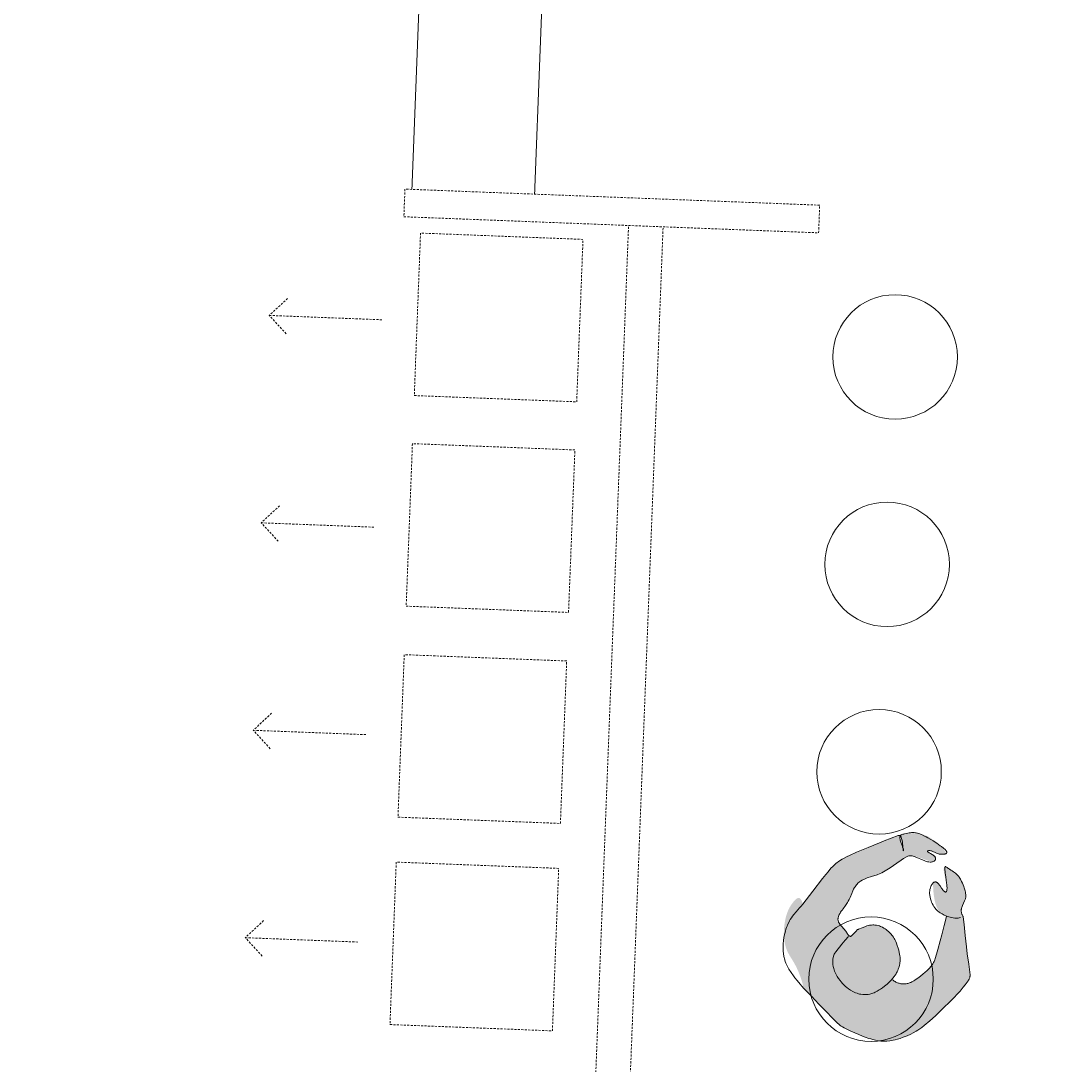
# Model space of a CAD drawing. Header units: millimetres. Extents: x 77208 to 83183, y 651 to 49284.
# Drawn here: x 77208 to 80195, y 27689 to 30707 of the extents above; entities that cross this region are included whole.
import ezdxf

# ---------------------------------------------------------------- set-up
doc = ezdxf.new("R2010")
doc.units = ezdxf.units.MM
doc.header["$MEASUREMENT"] = 0
doc.linetypes.add('DGN Style 2', pattern=[10, 6, -4])
for name, color, linetype, lineweight in [('FIXT-JNRY-PART', 42, 'Continuous', 0), ('FNSH-FLOR', 220, 'Continuous', 0), ('FURN', 40, 'Continuous', 0), ('FURN-FREE', 1, 'Continuous', 0), ('PRES-FILL', 7, 'Continuous', 0), ('PRES-PEOP', 42, 'Continuous', 0)]:
    doc.layers.add(name, color=color, linetype=linetype, lineweight=lineweight)

# ---------------------------------------------------------------- blocks, each defined once
blk = doc.blocks.new('*U88')
at = {"color": 0, "linetype": 'ByBlock', "lineweight": -2}
for p, q in [((-110.7, 51.2), (-163.9, 2)), ((-163.9, 2), (163.9, -10.7)), ((-114.7, -51.2), (-163.9, 2))]:
    blk.add_line(p, q, dxfattribs=at)
blk = doc.blocks.new('*U89')
at = {"color": 0, "linetype": 'ByBlock', "lineweight": -2}
for p, q in [((-110.7, 51.2), (-163.9, 2)), ((-163.9, 2), (163.9, -10.7)), ((-114.7, -51.2), (-163.9, 2))]:
    blk.add_line(p, q, dxfattribs=at)
blk = doc.blocks.new('*U90')
at = {"color": 0, "linetype": 'ByBlock', "lineweight": -2}
for p, q in [((-110.7, 51.2), (-163.9, 2)), ((-163.9, 2), (163.9, -10.7)), ((-114.7, -51.2), (-163.9, 2))]:
    blk.add_line(p, q, dxfattribs=at)
blk = doc.blocks.new('*U93')
at = {"layer": 'PRES-FILL', "linetype": 'ByBlock', "lineweight": -2}
h = blk.add_hatch(color=0, dxfattribs=at)
edge = h.paths.add_edge_path(flags=16)
edge.add_spline(control_points=[(-87.1, -291.1), (-88.9, -288.5), (-89.4, -283.3), (-89.5, -277.4)], knot_values=[0, 0, 0, 0, 1, 1, 1, 1], degree=3, periodic=0)
edge.add_spline(control_points=[(-89.5, -277.4), (-94.1, -264.3), (-102.3, -248.1), (-95, -247.6), (-88, -247), (-89.7, -264.1), (-89.5, -277.4)], knot_values=[0, 0, 0, 0, 0.509531, 0.509531, 0.509531, 1, 1, 1, 1], degree=3, periodic=0)
edge.add_spline(control_points=[(-89.5, -277.4), (-87.5, -283), (-86.2, -288.1), (-87.1, -291.1)], knot_values=[0, 0, 0, 0, 1, 1, 1, 1], degree=3, periodic=0)
edge.add_spline(control_points=[(-87.1, -291.1), (-86, -292.7), (-84.3, -293.3), (-82, -292.6), (-63.6, -286.7), (-44.9, -280.7), (-26.4, -274.1), (-4, -266.1), (18.4, -258.1), (40.8, -249.8), (62.1, -241.9), (84, -234.3), (102, -220.3), (117.4, -208.3), (129.9, -193.2), (142.6, -178.6), (163, -155.2), (182.9, -131.3), (203.2, -107.9), (209.7, -136.3), (220.8, -125.9), (230.9, -114.6), (243.3, -100.7), (251.3, -84.2), (256.2, -64.9), (265.3, -29.1), (265.9, 7.1), (249.2, 38), (237.8, 59.2), (223.9, 77.9), (212, 135.7), (198.2, 151.6), (184.4, 167.6), (170.6, 183.5), (153.9, 202.7), (137.1, 221.9), (119.8, 240.6), (106.8, 254.7), (88.4, 262.4), (71.1, 271.5), (49.3, 282.9), (28.3, 292.7), (3.3, 297.3), (-21.5, 302), (-44.7, 298.6), (-68.4, 290.7), (-91.1, 283.2), (-111.9, 273.8), (-130.5, 259.8), (-157.5, 239.5), (-182.8, 217.5), (-207.6, 194.9), (-226.2, 177.9), (-244, 160), (-260.3, 140.7), (-265.4, 134.8), (-270.1, 127.5), (-269.8, 119.5), (-269, 91.5), (-265, 65.1), (-263.2, 38), (-261.2, 9.3), (-260.2, -19.6), (-257.9, -48.3), (-257.6, -51.7), (-255, -54.6), (-254.2, -58), (-253.4, -61.6), (-253.2, -65.2), (-253.5, -68.8), (-254.4, -82.4), (-267.6, -92.2), (-268.2, -106.7), (-269, -125.4), (-262.5, -142.7), (-255.6, -157.8), (-248.2, -173.7), (-230.6, -189), (-215.1, -195.9), (-194.6, -205.1), (-227.5, -119.8), (-210.4, -122.7), (-200.6, -124.4), (-194.9, -152.8), (-181.9, -153.3), (-179.8, -153.3), (-175.7, -153.3), (-175.6, -151), (-174.7, -121.2), (-175.9, -84.2), (-191.9, -63.8), (-196.2, -58.4), (-202.4, -54.5), (-209.7, -51.7)], knot_values=[0, 0, 0, 0, 0.004098, 0.004098, 0.004098, 0.036354, 0.036354, 0.036354, 0.07573, 0.07573, 0.07573, 0.113201, 0.113201, 0.113201, 0.145266, 0.145266, 0.145266, 0.196552, 0.196552, 0.196552, 0.221625, 0.221625, 0.221625, 0.252365, 0.252365, 0.252365, 0.309173, 0.309173, 0.309173, 0.348127, 0.348127, 0.348127, 0.382965, 0.382965, 0.382965, 0.425054, 0.425054, 0.425054, 0.456865, 0.456865, 0.456865, 0.496842, 0.496842, 0.496842, 0.536467, 0.536467, 0.536467, 0.574696, 0.574696, 0.574696, 0.630228, 0.630228, 0.630228, 0.671879, 0.671879, 0.671879, 0.684675, 0.684675, 0.684675, 0.729775, 0.729775, 0.729775, 0.777357, 0.777357, 0.777357, 0.783126, 0.783126, 0.783126, 0.789055, 0.789055, 0.789055, 0.811446, 0.811446, 0.811446, 0.840448, 0.840448, 0.840448, 0.871083, 0.871083, 0.871083, 0.911485, 0.911485, 0.911485, 0.934486, 0.934486, 0.934486, 0.938181, 0.938181, 0.938181, 0.987094, 0.987094, 0.987094, 1, 1, 1, 1], degree=3, periodic=0)
edge.add_line((-209.7, -51.7), (-194, 0))
edge.add_spline(control_points=[(-194, 0), (-187, 22.7), (-179.6, 45.3), (-171.5, 67.7), (-163, 91.4), (-139.6, 107.6), (-118.7, 121.9), (-107.4, 129.7), (-96.1, 136.5), (-80.5, 136.9), (-68.4, 137.2), (-58.5, 133.8), (-50.1, 127.2)], knot_values=[0, 0, 0, 0, 0.324205, 0.324205, 0.324205, 0.66843, 0.66843, 0.66843, 0.855113, 0.855113, 0.855113, 1, 1, 1, 1], degree=3, periodic=0)
edge.add_line((-50.1, 127.2), (-43.4, 121.9))
edge.add_spline(control_points=[(-43.4, 121.9), (-53, 112), (-61.7, 101.2), (-66.2, 86.4), (-72, 67.4), (-70.6, 51.9), (-65.8, 32.4), (-60.9, 12.4), (-52.4, -3.9), (-40.5, -16.6), (-29.8, -28), (-15.7, -35.9), (4.1, -37.8), (21.4, -39.5), (32.8, -32.6), (46, -27.7), (56.1, -23.9), (64, -4.3), (73.4, -9.4), (78.2, -11.9), (80, -18.4), (83, -23.2), (90.4, -35.2), (104.9, -43.5), (103.9, -59.9), (102.6, -82.9), (81.9, -92.8), (71.8, -109.6), (62.8, -124.7), (56.9, -143.1), (45.7, -155.8), (27.6, -176.6), (-8.7, -176.6), (-33.9, -189.3), (-57.3, -201), (-80, -218.6), (-102.9, -230.2), (-126.4, -242.2), (-170.3, -203.5), (-183.9, -215.1), (-185.4, -216.4), (-186.2, -221.3), (-185.7, -224), (-184, -232.5), (-161.6, -243.7), (-165.3, -244.4), (-170.3, -245.4), (-189.8, -234), (-202.1, -232.4), (-207, -231.8), (-219.2, -228.5), (-217.4, -233.8), (-214.3, -243.7), (-208.3, -250.8), (-201.7, -257.1), (-184.8, -273.2), (-168.6, -289.9), (-141.4, -295.4), (-121.8, -299.2), (-104.3, -296.7), (-90.1, -293.9), (-88.5, -293.6), (-87.5, -292.6), (-87.1, -291.1)], knot_values=[0, 0, 0, 0, 0.044568, 0.044568, 0.044568, 0.101682, 0.101682, 0.101682, 0.159954, 0.159954, 0.159954, 0.212108, 0.212108, 0.212108, 0.25772, 0.25772, 0.25772, 0.292514, 0.292514, 0.292514, 0.310285, 0.310285, 0.310285, 0.355053, 0.355053, 0.355053, 0.417583, 0.417583, 0.417583, 0.47369, 0.47369, 0.47369, 0.564976, 0.564976, 0.564976, 0.649839, 0.649839, 0.649839, 0.736981, 0.736981, 0.736981, 0.746599, 0.746599, 0.746599, 0.777051, 0.777051, 0.777051, 0.817948, 0.817948, 0.817948, 0.83422, 0.83422, 0.83422, 0.863911, 0.863911, 0.863911, 0.939425, 0.939425, 0.939425, 0.993629, 0.993629, 0.993629, 1, 1, 1, 1], degree=3, periodic=0)
at = {"layer": 'PRES-PEOP', "color": 0, "linetype": 'ByBlock', "lineweight": -2, "flags": 128}
for points in [[(-250.1, -46.7), (-246.5, -46.2), (-243, -45.9), (-239.8, -45.9), (-236.8, -46), (-234, -46.3), (-228.6, -47.1), (-224, -48.2), (-219.9, -49.4), (-216.4, -50.7), (-213.3, -51.9), (-207.9, -54.4), (-203.8, -56.5), (-197.9, -59.9), (-191.9, -63.8), (-189.4, -65.6), (-184.9, -69.7), (-180.9, -73.9), (-177.6, -78.3), (-174.8, -82.6), (-172.5, -86.9), (-170.5, -91.1), (-168.9, -95.1), (-167.6, -98.9), (-166.6, -102.5), (-165.2, -109.4), (-164.5, -115.4), (-164.4, -120.5), (-164.6, -125), (-165, -128.8), (-165.6, -132), (-167.2, -137.4), (-168.7, -141.2), (-170.1, -143.9), (-172.6, -147.7), (-175.6, -151), (-175.9, -151.3), (-176.2, -151.6), (-176.5, -151.8), (-176.9, -152), (-177.2, -152.1), (-177.8, -152.4), (-178.3, -152.6), (-178.8, -152.7), (-179.2, -152.8), (-179.9, -153), (-180.5, -153.1), (-180.9, -153.1), (-181.4, -153.2), (-181.7, -153.2), (-181.9, -153.3), (-183, -153.2), (-184, -153.1), (-184.9, -152.7), (-185.8, -152.3), (-186.7, -151.8), (-187.6, -151.2), (-189.2, -149.7), (-190.7, -148.1), (-192.1, -146.4), (-193.4, -144.7), (-195.7, -141.2), (-199.7, -134.9), (-201.1, -132.6), (-202.4, -130.6), (-203.4, -129.1), (-204.3, -127.8), (-205.1, -126.7), (-206.5, -125.2), (-207.5, -124.2), (-208.2, -123.6), (-209.3, -123), (-209.9, -122.8), (-210.4, -122.7), (-211.6, -122.8), (-212.6, -123.4), (-213.4, -124.3), (-214, -125.6), (-214.5, -127.1), (-214.8, -128.8), (-215.1, -130.7), (-215.3, -132.8), (-215.4, -134.9), (-215.4, -139.4), (-215.3, -144), (-215, -148.6), (-214.3, -157.7), (-213.5, -165.7), (-212.9, -172.5), (-212.4, -178.2), (-212, -182.7), (-211.8, -186.3), (-211.7, -189.1), (-211.8, -191.3), (-211.8, -192.9), (-212, -194.1), (-212.2, -195), (-212.6, -196.2), (-213.1, -196.6), (-213.5, -196.8), (-214.2, -196.6), (-215.1, -195.9), (-216.8, -194.4), (-218.7, -192.9), (-220.7, -191.4), (-222.7, -189.9), (-224.8, -188.4), (-228.9, -185.5), (-232.6, -182.7), (-236, -180.2), (-238.9, -177.8), (-241.4, -175.6), (-245.6, -171.6), (-248.6, -168.4), (-250.6, -165.9), (-252, -163.9), (-253.9, -160.9), (-255.6, -157.8), (-258.4, -151.3), (-260.7, -145.7), (-262.6, -140.7), (-264, -136.4), (-265.2, -132.7), (-266, -129.4), (-267.2, -123.6), (-267.9, -119.4), (-268.2, -116.2), (-268.4, -111.4), (-268.2, -106.7), (-267.9, -104.3), (-267.3, -102), (-266.7, -99.9), (-265.9, -98), (-264.3, -94.3), (-257.6, -81.6), (-256.1, -78.5), (-255.1, -76.1), (-254.5, -74.2), (-253.9, -71.5), (-253.6, -70.1), (-253.5, -68.8), (-253.4, -67.5), (-253.4, -66.3), (-253.4, -65.3), (-253.4, -64.4), (-253.5, -62.8), (-253.6, -61.6), (-253.7, -60.7), (-253.9, -59.3), (-254.2, -58), (-254.4, -57.4), (-254.6, -56.8), (-255, -55.7), (-256.8, -52.1), (-257.2, -51.1), (-257.5, -50.4), (-257.6, -49.9), (-257.8, -49.1), (-257.9, -48.7), (-257.9, -48.3), (-259.4, -26.7), (-261.2, 5.6), (-263.2, 38), (-264.8, 58.4), (-267.6, 89), (-268.9, 104.3), (-269.8, 119.5), (-269.8, 121), (-269.8, 122.3), (-269.6, 123.6), (-269.4, 124.7), (-269.1, 125.8), (-268.4, 127.8), (-267.7, 129.5), (-267, 131), (-266.3, 132.3), (-265, 134.5), (-263.9, 136.1), (-262.2, 138.4), (-260.3, 140.7), (-254, 148.3), (-248.5, 154.6), (-238.6, 165.1), (-231.1, 172.8), (-219.5, 183.9), (-207.6, 194.9), (-188.9, 211.8), (-174.7, 224.2), (-163.9, 233.3), (-147.5, 246.7), (-130.5, 259.8), (-123.3, 264.8), (-116.9, 268.9), (-111.2, 272.2), (-106.1, 274.9), (-97.1, 279.4), (-90.1, 282.5), (-79.4, 286.7), (-68.4, 290.7), (-59.5, 293.5), (-51.6, 295.6), (-44.7, 297.1), (-38.6, 298.1), (-33.3, 298.8), (-28.6, 299.2), (-20.5, 299.6), (-14.5, 299.5), (-10, 299.2), (-3.3, 298.5), (3.3, 297.3), (11.9, 295.3), (19.5, 293.2), (26, 291.1), (31.7, 289.1), (41.7, 285.3), (49.1, 282.1), (60.1, 277), (71.1, 271.5), (84.3, 264.8), (94, 259.7), (101, 255.6), (106.1, 252.3), (109.7, 249.7), (112.4, 247.6), (116.2, 244.2), (119.8, 240.6), (132.8, 226.5), (151.8, 205.1), (170.6, 183.5), (191.3, 159.6), (212, 135.7), (217.6, 128.9), (222.5, 122.9), (230.6, 112.3), (236.4, 104.1), (240.6, 97.7), (246.8, 88), (252.7, 77.9), (255.8, 71.9), (258.3, 66.2), (260.3, 60.7), (261.9, 55.5), (263.2, 50.5), (265.1, 41), (266.1, 32.6), (266.5, 25.2), (266.6, 18.7), (266.4, 13.1), (265.6, 3.2), (264.6, -4), (262.5, -14.7), (259.7, -25), (257.6, -31.5), (255.6, -37.3), (253.6, -42.3), (251.7, -46.6), (250, -50.3), (246.7, -56.8), (244, -61.5), (241.8, -64.9), (238.2, -69.9), (234.3, -74.7), (230.5, -79), (223.6, -86.3), (213.3, -97), (208.2, -102.4), (203.2, -107.9), (172.9, -143.2), (142.6, -178.6), (133.1, -189.6), (125.9, -197.7), (120.3, -203.7), (116, -208), (112.7, -211.2), (107.5, -215.8), (102, -220.3), (98.6, -222.9), (95.2, -225.2), (88.9, -229.1), (83.1, -232.3), (78, -234.9), (68.9, -239), (61.9, -241.9), (40.8, -249.8), (7.2, -262), (-26.4, -274.1), (-40.3, -279), (-61.2, -285.9), (-82, -292.6), (-83.3, -292.9), (-84.5, -292.8), (-85.5, -292.5), (-86.5, -292), (-87.3, -291.3), (-88, -290.4), (-88.7, -289.5), (-89.3, -288.4), (-89.8, -287.2), (-90.3, -286), (-91, -283.3), (-91.7, -280.6), (-92.1, -277.9), (-92.8, -272.6), (-93.2, -267.8), (-93.5, -263.6), (-93.6, -260.2), (-93.8, -257.4), (-93.9, -255.1), (-93.9, -253.3), (-94, -251.9), (-94.1, -250.8), (-94.1, -249.9), (-94.3, -248.7), (-94.4, -248), (-94.5, -247.7), (-94.7, -247.5), (-95, -247.6), (-95.2, -247.9), (-95.2, -248.5), (-95.2, -249.2), (-95.1, -250), (-94.9, -251), (-94.6, -252), (-94.3, -253.1), (-93.6, -255.5), (-92.9, -257.9), (-92.1, -260.4), (-91.3, -262.9), (-89.8, -267.7), (-88.6, -272.1), (-87.6, -275.9), (-87, -279.1), (-86.5, -281.8), (-86.3, -284), (-86.2, -285.8), (-86.3, -287.3), (-86.4, -288.5), (-86.6, -289.5), (-87.1, -291), (-87.6, -292), (-88.1, -292.6), (-89, -293.4), (-90.1, -293.9), (-92.7, -294.7), (-95.3, -295.4), (-97.9, -296), (-100.4, -296.6), (-105.4, -297.6), (-110, -298.2), (-114.1, -298.7), (-117.7, -298.9), (-120.8, -299), (-123.6, -298.9), (-128.3, -298.6), (-131.8, -298.1), (-134.3, -297.6), (-138, -296.7), (-141.4, -295.4), (-149.1, -291.7), (-155.9, -288.2), (-161.8, -285), (-166.8, -282), (-175.7, -276.4), (-182.3, -272), (-192, -264.8), (-201.7, -257.1), (-203.2, -255.9), (-204.8, -254.6), (-206.4, -253.3), (-209.4, -250.7), (-212, -248.3), (-214.2, -246.2), (-215.9, -244.3), (-217.2, -242.7), (-218.2, -241.4), (-218.8, -240.2), (-219.3, -239.2), (-219.5, -238.4), (-219.6, -237.7), (-219.7, -237.1), (-219.6, -236.7), (-219.4, -235.8), (-219.1, -235.3), (-218.8, -234.9), (-218.2, -234.3), (-217.4, -233.8), (-216.6, -233.4), (-215.7, -233.1), (-214.9, -232.8), (-214.2, -232.6), (-213.4, -232.5), (-212, -232.2), (-210.8, -232.1), (-209.7, -232.1), (-207.8, -232.1), (-206.3, -232.1), (-204.2, -232.3), (-202.1, -232.4), (-199.7, -232.8), (-197.5, -233.3), (-195.5, -234), (-193.6, -234.7), (-190, -236.4), (-183.7, -239.7), (-181.4, -240.9), (-179.4, -241.9), (-177.6, -242.7), (-176, -243.3), (-173.3, -244.1), (-171.3, -244.5), (-169.8, -244.7), (-168.7, -244.8), (-167, -244.7), (-165.3, -244.4), (-164.6, -244.2), (-164.1, -243.9), (-163.7, -243.6), (-163.6, -243.3), (-163.6, -243), (-163.7, -242.6), (-163.9, -242.3), (-164.2, -241.9), (-164.6, -241.5), (-165, -241.1), (-165.5, -240.7), (-166.5, -239.8), (-167.7, -239), (-168.9, -238.2), (-170.1, -237.4), (-172.6, -235.9), (-177, -233), (-178.7, -231.8), (-180, -230.8), (-181.1, -230), (-182, -229.2), (-182.7, -228.6), (-183.8, -227.4), (-184.5, -226.5), (-185, -225.9), (-185.4, -224.9), (-185.6, -224.5), (-185.7, -224), (-185.7, -223.5), (-185.8, -223), (-185.8, -222.5), (-185.9, -221.5), (-186, -220.6), (-186, -219.8), (-185.9, -219.1), (-185.8, -218.5), (-185.7, -218), (-185.6, -217.6), (-185.5, -217.2), (-185.4, -216.9), (-185.1, -216.3), (-184.9, -216), (-184.7, -215.7), (-184.3, -215.4), (-183.9, -215.1), (-181.6, -213.7), (-179.3, -212.7), (-177.1, -212), (-174.8, -211.6), (-172.7, -211.4), (-170.5, -211.4), (-166.3, -211.9), (-162.3, -212.8), (-158.5, -214), (-155, -215.4), (-127.9, -228.6), (-124.6, -229.9), (-121.7, -230.8), (-119.3, -231.5), (-115, -232.2), (-111.9, -232.4), (-109.6, -232.2), (-106.2, -231.5), (-102.9, -230.2), (-94.2, -225.5), (-86.7, -221.1), (-73.5, -212.9), (-53.8, -200.5), (-43.9, -194.6), (-33.9, -189.3), (-29, -187.1), (-24.4, -185.2), (-15.2, -182.3), (1.3, -177.9), (13.7, -174.4), (18.2, -172.9), (22.1, -171.5), (28.6, -168.6), (33.3, -166), (36.6, -163.8), (41.4, -160.1), (43.6, -158.1), (45.7, -155.8), (47.9, -153.2), (49.9, -150.7), (51.6, -148.3), (54.5, -143.6), (56.8, -139.4), (60.6, -131.9), (66, -120.5), (68.8, -115), (71.8, -109.6), (73.8, -106.5), (75.8, -103.6), (80, -98.1), (87.8, -88.6), (90.7, -85.1), (93.1, -82), (95.2, -79.2), (96.8, -76.8), (99.4, -72.6), (101.1, -69.5), (102.1, -67.1), (103.3, -63.5), (103.7, -61.7), (103.9, -59.9), (104, -58.8), (103.9, -56.6), (103.6, -54.6), (103, -52.6), (102.3, -50.8), (101.5, -49.1), (100.7, -47.5), (98.8, -44.4), (83, -23.2), (78.3, -15.8), (77.2, -14), (76.3, -12.7), (75.6, -11.8), (74.5, -10.5), (73.4, -9.4), (72.7, -8.8), (72, -8.4), (71.4, -8.1), (70.7, -8), (70.1, -8), (69.5, -8.1), (68.8, -8.2), (68.2, -8.5), (67, -9.1), (65.9, -9.9), (64.8, -10.8), (63.7, -11.8), (62.7, -12.8), (60.7, -14.8), (57.2, -18.6), (54.5, -21.5), (52.4, -23.5), (50.9, -24.8), (49.7, -25.7), (48.8, -26.3), (47.4, -27.1), (46, -27.7), (35.6, -31.4), (27.7, -33.9), (21.7, -35.6), (17.3, -36.6), (13.9, -37.2), (11.5, -37.5), (7.8, -37.8), (4.1, -37.8), (1.2, -37.6), (-1.6, -37.3), (-4.1, -36.9), (-6.5, -36.4), (-10.9, -35.2), (-14.7, -33.9), (-18, -32.5), (-20.9, -31.1), (-23.4, -29.7), (-27.7, -27), (-31, -24.7), (-33.4, -22.9), (-36.9, -19.9), (-40.5, -16.6), (-43.3, -13.7), (-45.7, -11.1), (-47.8, -8.5), (-49.6, -6.1), (-51.2, -3.9), (-53.8, 0.4), (-55.9, 4.2), (-57.5, 7.5), (-60, 13.5), (-61.6, 18.1), (-63.8, 25.1), (-65.8, 32.4), (-67.4, 39.1), (-68.6, 45), (-69.3, 50.3), (-69.8, 54.9), (-70, 59), (-70, 62.5), (-70, 65.6), (-69.6, 70.9), (-69.1, 74.9), (-68.6, 77.8), (-67.5, 82.1), (-66.2, 86.4), (-65.3, 88.9), (-63.3, 93.6), (-61.4, 97.5), (-59.5, 100.9), (-57.8, 103.8), (-56.2, 106.3), (-53.1, 110.6), (-50.6, 113.8), (-46.6, 118.5), (-42.3, 123.1), (-39.5, 125.9), (-34.1, 130.9), (-29.4, 135), (-25.2, 138.3), (-21.5, 141), (-14.8, 145.5), (-9.6, 148.5), (-5.7, 150.7), (0.4, 153.8), (6.7, 156.6), (10, 158), (13.2, 159.1), (16.3, 159.9), (19.2, 160.6), (22, 161.2), (27.2, 161.9), (31.9, 162.1), (36, 162.1), (39.5, 162), (42.6, 161.6), (48, 160.8), (52, 159.8), (54.9, 159), (59.2, 157.4), (63.4, 155.6), (67.4, 153.5), (71.1, 151.4), (77.6, 147.3), (83.1, 143.3), (87.6, 139.5), (91.4, 136), (94.6, 132.8), (100, 126.9), (103.7, 122.1), (106.4, 118.4), (110.3, 112.5), (113.9, 106.4), (116.2, 102.1), (118.1, 97.9), (119.7, 93.8), (121, 89.9), (122.1, 86.2), (123, 82.8), (124.3, 76.2), (124.9, 70.4), (125.1, 65.4), (125, 61.1), (124.6, 57.4), (124.1, 54.2), (123.5, 51.5), (122.1, 47), (120.8, 43.7), (119.6, 41.3), (117.5, 38), (115, 34.8), (95.8, 13.3), (86, 2.7), (76.2, -7.9)], [(-209.7, -51.7), (-201.8, -25.9), (-194, 0), (-188.7, 17), (-180.4, 42.4), (-176.1, 55), (-171.5, 67.7), (-169.8, 72), (-167.8, 75.9), (-165.8, 79.4), (-163.8, 82.6), (-161.7, 85.5), (-157.5, 90.7), (-153.4, 95), (-149.7, 98.6), (-146.2, 101.7), (-139.8, 106.9), (-134.7, 110.7), (-126.9, 116.3), (-118.7, 121.9), (-114, 125), (-109.9, 127.5), (-106.3, 129.4), (-103.1, 131), (-100.3, 132.3), (-97.8, 133.3), (-95.7, 134), (-91.9, 135.2), (-89.1, 135.9), (-86.9, 136.3), (-83.7, 136.7), (-80.5, 136.9), (-78.6, 136.9), (-76.8, 136.8), (-75, 136.7), (-71.8, 136.3), (-68.9, 135.7), (-66.3, 135.1), (-64.1, 134.4), (-62.2, 133.8), (-59, 132.5), (-56.6, 131.3), (-54.9, 130.4), (-52.5, 128.9), (-50.1, 127.2), (-46.8, 124.6), (-43.4, 121.9)]]:
    blk.add_lwpolyline(points, dxfattribs=at)
blk = doc.blocks.new('*U95')
at = {"color": 0, "linetype": 'ByBlock', "lineweight": -2}
for p, q in [((-110.7, 51.2), (-163.9, 2)), ((-163.9, 2), (163.9, -10.7)), ((-114.7, -51.2), (-163.9, 2))]:
    blk.add_line(p, q, dxfattribs=at)

msp = doc.modelspace()

# ---------------------------------------------------------------- linework, layer by layer
at = {"layer": 'FNSH-FLOR', "flags": 128}
for points in [[(79429.1, 49249.6), (77562.7, 955.6), (77208, 969.3), (79074.4, 49263.3), (79429.1, 49249.6)], [(79429.1, 49249.6), (77562.7, 955.6), (80790, 830.9), (80783.9, 671.5), (81303.7, 651.4), (83182.6, 49264.1), (82662.6, 49284.2), (82656.4, 49124.8), (79429.1, 49249.6)]]:
    msp.add_lwpolyline(points, close=True, dxfattribs=at)

# ---------------------------------------------------------------- next in the draw order: wipeouts: each hides what was drawn before it
at = {"lineweight": 0}
for points, layer in [([(78318.4, 30220.7), (79517.5, 30174.4), (79356.9, 26017.5), (78157.8, 26063.8)], 'FIXT-JNRY-PART'), ([(79759.8, 29909.8), (79724.8, 29911.2), (79726.1, 29946.1), (79761.1, 29944.8)], 'FURN-FREE'), ([(79572.5, 29669.5), (79588.9, 29638.5), (79557.9, 29622.2), (79541.6, 29653.2)], 'FURN-FREE'), ([(79874.3, 29627.5), (79892.9, 29657.1), (79922.5, 29638.5), (79903.9, 29608.9)], 'FURN-FREE'), ([(79736.6, 29310.3), (79701.6, 29311.6), (79703, 29346.6), (79738, 29345.2)], 'FURN-FREE'), ([(79851.1, 29028), (79869.8, 29057.6), (79899.4, 29038.9), (79880.7, 29009.3)], 'FURN-FREE'), ([(79713.4, 28710.7), (79678.5, 28712.1), (79679.8, 28747), (79714.8, 28745.7)], 'FURN-FREE'), ([(79827.9, 28428.4), (79846.6, 28458), (79876.2, 28439.4), (79857.5, 28409.7)], 'FURN-FREE'), ([(79690.3, 28111.2), (79655.3, 28112.5), (79656.6, 28147.5), (79691.6, 28146.1)], 'FURN-FREE'), ([(79804.8, 27828.9), (79823.4, 27858.5), (79853, 27839.8), (79834.4, 27810.2)], 'FURN-FREE')]:
    msp.add_wipeout(points, dxfattribs=at).dxf.layer = layer

# ---------------------------------------------------------------- next in the draw order: linework, layer by layer
at = {"layer": 'FIXT-JNRY-PART', "linetype": 'DGN Style 2', "flags": 128}
msp.add_lwpolyline([(79517.5, 30174.4), (78318.4, 30220.7), (78315.3, 30140.8), (79514.5, 30094.4), (79517.5, 30174.4)], close=True, dxfattribs=at)
at = {"layer": 'FURN', "color": 252, "linetype": 'DGN Style 2', "lineweight": 0}
for p, q in [((78849, 27117.9), (78964.9, 30115.7)), ((78949, 27114), (79064.8, 30111.8))]:
    msp.add_line(p, q, dxfattribs=at)
at = {"layer": 'FURN', "color": 252, "linetype": 'DGN Style 2', "lineweight": 0, "flags": 128}
for points in [[(78345.4, 29624), (78815, 29605.9), (78833.2, 30075.5), (78363.5, 30093.7), (78345.4, 29624)], [(78321.9, 29015.3), (78791.5, 28997.2), (78809.7, 29466.8), (78340, 29485), (78321.9, 29015.3)], [(78298.3, 28405.3), (78767.9, 28387.2), (78786.1, 28856.8), (78316.4, 28875), (78298.3, 28405.3)], [(78275.1, 27805.8), (78744.8, 27787.6), (78762.9, 28257.3), (78293.3, 28275.4), (78275.1, 27805.8)]]:
    msp.add_lwpolyline(points, close=True, dxfattribs=at)

# ---------------------------------------------------------------- next in the draw order: block references
at = {"layer": 'FURN', "color": 252, "linetype": 'DGN Style 2', "lineweight": 0, "extrusion": (0, 0, -1), "rotation": 184.4259922046553}
for name, p in [('*U90', (-78089.6, 29844.9)), ('*U89', (-78066.4, 29245.4)), ('*U88', (-78043.2, 28645.8)), ('*U95', (-78020, 28046.3))]:
    msp.add_blockref(name, p, dxfattribs=at)

# ---------------------------------------------------------------- next in the draw order: wipeouts: each hides what was drawn before it
at = {"lineweight": 0}
for points in [[(79555.7, 29742.6), (79555.6, 29731.3), (79556.2, 29720), (79557.5, 29708.7), (79559.6, 29697.6), (79562.3, 29686.6), (79565.7, 29675.9), (79569.8, 29665.3), (79574.6, 29655), (79579.9, 29645.1), (79585.9, 29635.5), (79592.5, 29626.3), (79599.7, 29617.5), (79607.3, 29609.3), (79615.5, 29601.5), (79624.2, 29594.2), (79633.3, 29587.5), (79642.8, 29581.3), (79652.7, 29575.8), (79662.9, 29570.9), (79673.3, 29566.7), (79684.1, 29563.1), (79695, 29560.2), (79706.1, 29558), (79717.3, 29556.5), (79728.6, 29555.7), (79739.9, 29555.7), (79751.2, 29556.3), (79762.4, 29557.6), (79773.5, 29559.7), (79784.5, 29562.4), (79795.3, 29565.8), (79805.8, 29569.9), (79816.1, 29574.6), (79826, 29580), (79835.6, 29586), (79844.8, 29592.6), (79853.6, 29599.7), (79861.9, 29607.4), (79869.7, 29615.6), (79877, 29624.3), (79883.7, 29633.4), (79889.8, 29642.9), (79895.3, 29652.7), (79900.2, 29662.9), (79904.4, 29673.4), (79908, 29684.1), (79910.9, 29695.1), (79913.1, 29706.2), (79914.6, 29717.4), (79915.4, 29728.7), (79915.5, 29740), (79914.8, 29751.3), (79913.5, 29762.5), (79911.5, 29773.6), (79908.7, 29784.6), (79905.3, 29795.4), (79901.2, 29805.9), (79896.5, 29816.2), (79891.1, 29826.1), (79885.1, 29835.7), (79878.5, 29844.9), (79871.4, 29853.7), (79863.7, 29862), (79855.5, 29869.8), (79846.9, 29877), (79837.8, 29883.8), (79828.3, 29889.9), (79818.4, 29895.4), (79808.2, 29900.3), (79797.7, 29904.5), (79787, 29908.1), (79776.1, 29911), (79765, 29913.2), (79753.8, 29914.7), (79742.5, 29915.5), (79731.2, 29915.6), (79719.9, 29914.9), (79708.7, 29913.6), (79697.5, 29911.6), (79686.6, 29908.8), (79675.8, 29905.4), (79665.2, 29901.3), (79655, 29896.6), (79645, 29891.2), (79635.4, 29885.2), (79626.2, 29878.6), (79617.5, 29871.5), (79609.2, 29863.8), (79601.4, 29855.6), (79594.1, 29847), (79587.4, 29837.9), (79581.3, 29828.4), (79575.7, 29818.5), (79570.9, 29808.3), (79566.6, 29797.8), (79563, 29787.1), (79560.1, 29776.1), (79558, 29765)], [(79549.4, 29070), (79565.7, 29039), (79534.7, 29022.7), (79518.4, 29053.6)], [(79526.2, 28470.4), (79542.5, 28439.4), (79511.6, 28423.1), (79495.2, 28454.1)], [(79503, 27870.8), (79519.4, 27839.9), (79488.4, 27823.6), (79472.1, 27854.5)]]:
    msp.add_wipeout(points, dxfattribs=at).dxf.layer = 'FURN-FREE'

# ---------------------------------------------------------------- next in the draw order: linework, layer by layer
at = {"layer": 'FURN-FREE', "lineweight": 0}
msp.add_circle((79735.5, 29735.6), 180, dxfattribs=at)

# ---------------------------------------------------------------- next in the draw order: wipeouts: each hides what was drawn before it
at = {"lineweight": 0}
for points in [[(79532.5, 29143), (79532.4, 29131.7), (79533, 29120.4), (79534.4, 29109.2), (79536.4, 29098.1), (79539.1, 29087.1), (79542.6, 29076.3), (79546.7, 29065.8), (79551.4, 29055.5), (79556.8, 29045.5), (79562.8, 29036), (79569.3, 29026.8), (79576.5, 29018), (79584.2, 29009.7), (79592.4, 29001.9), (79601, 28994.6), (79610.1, 28987.9), (79619.6, 28981.8), (79629.5, 28976.3), (79639.7, 28971.4), (79650.2, 28967.1), (79660.9, 28963.6), (79671.8, 28960.7), (79682.9, 28958.5), (79694.1, 28957), (79705.4, 28956.2), (79716.7, 28956.1), (79728, 28956.7), (79739.2, 28958.1), (79750.4, 28960.1), (79761.3, 28962.8), (79772.1, 28966.3), (79782.7, 28970.4), (79792.9, 28975.1), (79802.9, 28980.5), (79812.5, 28986.5), (79821.7, 28993), (79830.4, 29000.2), (79838.7, 29007.9), (79846.5, 29016.1), (79853.8, 29024.7), (79860.5, 29033.8), (79866.6, 29043.3), (79872.1, 29053.2), (79877, 29063.4), (79881.3, 29073.9), (79884.8, 29084.6), (79887.7, 29095.5), (79889.9, 29106.6), (79891.4, 29117.8), (79892.2, 29129.1), (79892.3, 29140.4), (79891.7, 29151.7), (79890.3, 29162.9), (79888.3, 29174.1), (79885.6, 29185), (79882.2, 29195.8), (79878.1, 29206.4), (79873.3, 29216.6), (79867.9, 29226.6), (79862, 29236.2), (79855.4, 29245.4), (79848.2, 29254.1), (79840.6, 29262.4), (79832.4, 29270.2), (79823.7, 29277.5), (79814.6, 29284.2), (79805.1, 29290.3), (79795.2, 29295.8), (79785, 29300.7), (79774.6, 29305), (79763.8, 29308.5), (79752.9, 29311.4), (79741.8, 29313.6), (79730.6, 29315.1), (79719.3, 29315.9), (79708, 29316), (79696.7, 29315.4), (79685.5, 29314), (79674.4, 29312), (79663.4, 29309.3), (79652.6, 29305.9), (79642.1, 29301.8), (79631.8, 29297), (79621.8, 29291.6), (79612.3, 29285.7), (79603.1, 29279.1), (79594.3, 29271.9), (79586, 29264.3), (79578.2, 29256.1), (79570.9, 29247.4), (79564.2, 29238.3), (79558.1, 29228.8), (79552.6, 29218.9), (79547.7, 29208.7), (79543.4, 29198.2), (79539.9, 29187.5), (79537, 29176.6), (79534.8, 29165.5)], [(79509.3, 28543.5), (79509.2, 28532.1), (79509.9, 28520.9), (79511.2, 28509.6), (79513.2, 28498.5), (79516, 28487.5), (79519.4, 28476.8), (79523.5, 28466.2), (79528.2, 28455.9), (79533.6, 28446), (79539.6, 28436.4), (79546.2, 28427.2), (79553.3, 28418.4), (79561, 28410.1), (79569.2, 28402.3), (79577.8, 28395.1), (79586.9, 28388.4), (79596.4, 28382.2), (79606.3, 28376.7), (79616.5, 28371.8), (79627, 28367.6), (79637.7, 28364), (79648.7, 28361.1), (79659.8, 28358.9), (79671, 28357.4), (79682.2, 28356.6), (79693.5, 28356.6), (79704.8, 28357.2), (79716.1, 28358.5), (79727.2, 28360.6), (79738.2, 28363.3), (79748.9, 28366.7), (79759.5, 28370.8), (79769.7, 28375.5), (79779.7, 28380.9), (79789.3, 28386.9), (79798.5, 28393.5), (79807.2, 28400.6), (79815.5, 28408.3), (79823.3, 28416.5), (79830.6, 28425.2), (79837.3, 28434.3), (79843.5, 28443.8), (79849, 28453.6), (79853.9, 28463.8), (79858.1, 28474.3), (79861.7, 28485), (79864.6, 28496), (79866.8, 28507.1), (79868.3, 28518.3), (79869.1, 28529.6), (79869.1, 28540.9), (79868.5, 28552.2), (79867.2, 28563.4), (79865.1, 28574.5), (79862.4, 28585.5), (79859, 28596.3), (79854.9, 28606.8), (79850.2, 28617.1), (79844.8, 28627), (79838.8, 28636.6), (79832.2, 28645.8), (79825.1, 28654.6), (79817.4, 28662.9), (79809.2, 28670.7), (79800.5, 28677.9), (79791.4, 28684.6), (79781.9, 28690.8), (79772.1, 28696.3), (79761.9, 28701.2), (79751.4, 28705.4), (79740.7, 28709), (79729.7, 28711.9), (79718.6, 28714.1), (79707.4, 28715.6), (79696.1, 28716.4), (79684.8, 28716.5), (79673.5, 28715.8), (79662.3, 28714.5), (79651.2, 28712.4), (79640.2, 28709.7), (79629.4, 28706.3), (79618.9, 28702.2), (79608.6, 28697.5), (79598.7, 28692.1), (79589.1, 28686.1), (79579.9, 28679.5), (79571.1, 28672.4), (79562.8, 28664.7), (79555, 28656.5), (79547.8, 28647.8), (79541, 28638.7), (79534.9, 28629.2), (79529.4, 28619.4), (79524.5, 28609.2), (79520.3, 28598.7), (79516.7, 28588), (79513.8, 28577), (79511.6, 28565.9)], [(79486.2, 27943.9), (79486.1, 27932.6), (79486.7, 27921.3), (79488, 27910.1), (79490.1, 27899), (79492.8, 27888), (79496.2, 27877.2), (79500.3, 27866.7), (79505.1, 27856.4), (79510.4, 27846.4), (79516.4, 27836.9), (79523, 27827.7), (79530.1, 27818.9), (79537.8, 27810.6), (79546, 27802.8), (79554.7, 27795.5), (79563.8, 27788.8), (79573.3, 27782.7), (79583.1, 27777.2), (79593.3, 27772.3), (79603.8, 27768), (79614.6, 27764.5), (79625.5, 27761.6), (79636.6, 27759.4), (79647.8, 27757.9), (79659.1, 27757.1), (79670.4, 27757), (79681.7, 27757.6), (79692.9, 27759), (79704, 27761), (79715, 27763.7), (79725.8, 27767.2), (79736.3, 27771.2), (79746.6, 27776), (79756.5, 27781.4), (79766.1, 27787.4), (79775.3, 27793.9), (79784.1, 27801.1), (79792.4, 27808.8), (79800.2, 27816.9), (79807.4, 27825.6), (79814.2, 27834.7), (79820.3, 27844.2), (79825.8, 27854.1), (79830.7, 27864.3), (79834.9, 27874.8), (79838.5, 27885.5), (79841.4, 27896.4), (79843.6, 27907.5), (79845.1, 27918.7), (79845.9, 27930), (79846, 27941.3), (79845.3, 27952.6), (79844, 27963.8), (79842, 27975), (79839.2, 27985.9), (79835.8, 27996.7), (79831.7, 28007.2), (79827, 28017.5), (79821.6, 28027.5), (79815.6, 28037.1), (79809, 28046.2), (79801.9, 28055), (79794.2, 28063.3), (79786, 28071.1), (79777.4, 28078.4), (79768.3, 28085.1), (79758.8, 28091.2), (79748.9, 28096.7), (79738.7, 28101.6), (79728.2, 28105.9), (79717.5, 28109.4), (79706.6, 28112.3), (79695.5, 28114.5), (79684.3, 28116), (79673, 28116.8), (79661.7, 28116.9), (79650.4, 28116.3), (79639.1, 28114.9), (79628, 28112.9), (79617, 28110.2), (79606.3, 28106.7), (79595.7, 28102.7), (79585.5, 28097.9), (79575.5, 28092.5), (79565.9, 28086.6), (79556.7, 28080), (79548, 28072.8), (79539.7, 28065.1), (79531.9, 28057), (79524.6, 28048.3), (79517.9, 28039.2), (79511.8, 28029.7), (79506.2, 28019.8), (79501.3, 28009.6), (79497.1, 27999.1), (79493.5, 27988.4), (79490.6, 27977.5), (79488.4, 27966.4)]]:
    msp.add_wipeout(points, dxfattribs=at).dxf.layer = 'FURN-FREE'

# ---------------------------------------------------------------- next in the draw order: linework, layer by layer
at = {"layer": 'FURN-FREE', "lineweight": 0}
for centre in [(79712.4, 29136.1), (79689.2, 28536.5), (79666, 27937)]:
    msp.add_circle(centre, 180, dxfattribs=at)

# ---------------------------------------------------------------- next in the draw order: block references
at = {"layer": 'PRES-FILL', "xscale": 1.000009635247655, "yscale": 1.000009635247655, "zscale": 1.000009635247655, "rotation": 182.7513882734418}
msp.add_blockref('*U93', (79677, 28056.2), dxfattribs=at)

doc.saveas('drawing.dxf')
